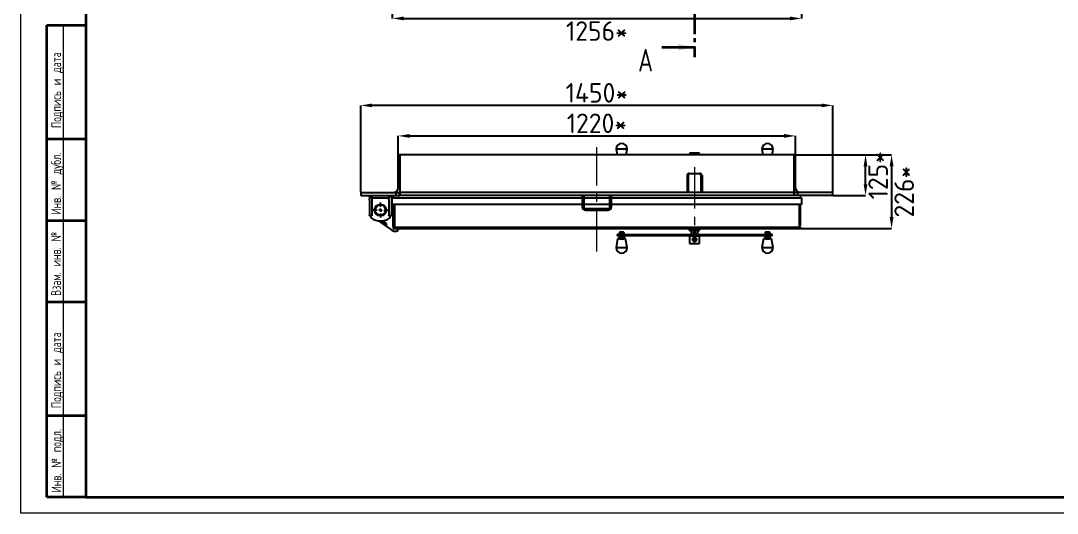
# Model space of a CAD drawing. Header units: millimetres. Extents: x 0 to 594, y 0 to 420.
# Drawn here: x 0 to 318.3, y 0 to 151.3 of the extents above; entities that cross this region are included whole.
import ezdxf

# ---------------------------------------------------------------- set-up
doc = ezdxf.new("R2010")
doc.units = ezdxf.units.MM
doc.header["$PDSIZE"] = -1
doc.linetypes.add('CENTER', pattern=[10.16, 6.35, -1.27, 1.27, -1.27])
doc.linetypes.add('CENTERX2', pattern=[20.32, 12.7, -2.54, 2.54, -2.54])
doc.layers.add('FORMAT', color=7, linetype='Continuous')
doc.layers.add('HIDDEN', color=30, linetype='Continuous')
doc.styles.add('GOST-2.304_Type-B', font='')
doc.styles.add('SLDTEXTSTYLE0', font='TXT', dxfattribs={"width": 0.7, "bigfont": 'bigfont'})
doc.styles.add('SLDTEXTSTYLE1', font='TXT', dxfattribs={"width": 0.7})
doc.styles.get('GOST-2.304_Type-B').set_extended_font_data('GOST Common')
doc.dimstyles.new('SLDDIMSTYLE0', dxfattribs={"dimtxt": 3.5, "dimasz": 3.5, "dimexe": 0, "dimexo": 0.0625, "dimgap": 0.875, "dimtad": 2, "dimdec": 1, "dimlfac": 10, "dimrnd": 1e-09, "dimzin": 12, "dimdsep": 46, "dimtxsty": 'SLDTEXTSTYLE1', "dimsah": 1, "dimcen": 0.09, "dimadec": 0, "dimazin": 3, "dimtfac": 1, "dimtdec": 1, "dimtofl": 0, "dimtmove": 0, "dimatfit": 3, "dimfxl": 1, "dimfrac": 2, "dimtolj": 1, "dimtzin": 12, "dimarcsym": 0})

# ---------------------------------------------------------------- blocks, each defined once
blk = doc.blocks.new('_D_1')
at = {"layer": 'Defpoints', "color": 0, "transparency": 16777216}
for p in [(114.1, 168.98), (239.7, 168.98), (239.7, 152.03)]:
    blk.add_point(p, dxfattribs=at)
at = {"layer": 'FORMAT', "color": 0, "lineweight": -2, "transparency": 16777216}
for p, q in [((114.1, 168.92), (114.1, 152.03)), ((239.7, 168.92), (239.7, 152.03)), ((117.6, 152.03), (236.2, 152.03))]:
    blk.add_line(p, q, dxfattribs=at)
at = {"layer": 'FORMAT', "color": 0, "transparency": 16777216}
for points in [[(117.6, 152.62), (117.6, 151.45), (114.1, 152.03)], [(236.2, 152.62), (236.2, 151.45), (239.7, 152.03)]]:
    blk.add_solid(points, dxfattribs=at)
at = {"layer": 'FORMAT', "color": 0, "transparency": 16777216, "insert": (176.9, 151.16), "char_height": 6, "attachment_point": 2, "style": 'GOST-2.304_Type-B'}
blk.add_mtext('\\A1;1256*', dxfattribs=at)
blk = doc.blocks.new('_D_8')
at = {"layer": 'Defpoints', "color": 0, "transparency": 16777216}
for p in [(237.4, 110.1), (259.4, 110.1), (249.4, 97.6)]:
    blk.add_point(p, dxfattribs=at)
at = {"layer": 'FORMAT', "color": 0, "lineweight": -2, "transparency": 16777216}
for p, q in [((237.46, 110.1), (259.4, 110.1)), ((259.4, 101.1), (259.4, 106.6)), ((249.46, 97.6), (259.4, 97.6))]:
    blk.add_line(p, q, dxfattribs=at)
at = {"layer": 'FORMAT', "color": 0, "transparency": 16777216}
for points in [[(258.82, 106.6), (259.98, 106.6), (259.4, 110.1)], [(258.82, 101.1), (259.98, 101.1), (259.4, 97.6)]]:
    blk.add_solid(points, dxfattribs=at)
at = {"layer": 'FORMAT', "color": 0, "transparency": 16777216, "insert": (260.27, 103.85), "char_height": 6, "attachment_point": 2, "rotation": 90, "style": 'GOST-2.304_Type-B'}
blk.add_mtext('\\A1;125*', dxfattribs=at)
blk = doc.blocks.new('_D_9')
at = {"layer": 'Defpoints', "color": 0, "transparency": 16777216}
for p in [(237.4, 110.1), (239.4, 87.5), (267.4, 87.5)]:
    blk.add_point(p, dxfattribs=at)
at = {"layer": 'FORMAT', "color": 0, "lineweight": -2, "transparency": 16777216}
for p, q in [((237.46, 110.1), (267.4, 110.1)), ((267.4, 106.6), (267.4, 91)), ((239.46, 87.5), (267.4, 87.5))]:
    blk.add_line(p, q, dxfattribs=at)
at = {"layer": 'FORMAT', "color": 0, "transparency": 16777216}
for points in [[(266.82, 106.6), (267.98, 106.6), (267.4, 110.1)], [(266.82, 91), (267.98, 91), (267.4, 87.5)]]:
    blk.add_solid(points, dxfattribs=at)
at = {"layer": 'FORMAT', "color": 0, "transparency": 16777216, "insert": (268.27, 98.8), "char_height": 6, "attachment_point": 2, "rotation": 90, "style": 'GOST-2.304_Type-B'}
blk.add_mtext('\\A1;226*', dxfattribs=at)
blk = doc.blocks.new('_D_11')
at = {"layer": 'Defpoints', "color": 0, "transparency": 16777216}
for p in [(104.4, 125.31), (104.4, 98.6), (249.4, 98.6)]:
    blk.add_point(p, dxfattribs=at)
at = {"layer": 'FORMAT', "color": 0, "lineweight": -2, "transparency": 16777216}
for p, q in [((104.4, 98.67), (104.4, 125.31)), ((245.9, 125.31), (107.9, 125.31)), ((249.4, 98.67), (249.4, 125.31))]:
    blk.add_line(p, q, dxfattribs=at)
at = {"layer": 'FORMAT', "color": 0, "transparency": 16777216}
for points in [[(107.9, 125.89), (107.9, 124.73), (104.4, 125.31)], [(245.9, 125.89), (245.9, 124.73), (249.4, 125.31)]]:
    blk.add_solid(points, dxfattribs=at)
at = {"layer": 'FORMAT', "color": 0, "transparency": 16777216, "insert": (176.9, 132.18), "char_height": 6, "attachment_point": 2, "style": 'GOST-2.304_Type-B'}
blk.add_mtext('\\A1;1450*', dxfattribs=at)
blk = doc.blocks.new('SW_CENTERMARKSYMBOL_1')
at = {"layer": 'FORMAT', "color": 0}
for p, q in [((-1, 0), (-2.3, 0)), ((0, 0), (-0.5, 0)), ((0, 1), (0, 2.3)), ((0, 0), (0, 0.5)), ((0, 0), (0, -0.5)), ((0, 0), (0.5, 0)), ((1, 0), (2.3, 0)), ((0, -1), (0, -2.3))]:
    blk.add_line(p, q, dxfattribs=at)
blk = doc.blocks.new('*D57')
at = {"layer": 'Defpoints', "color": 0, "transparency": 16777216}
for p in [(237.9, 115.94), (115.9, 106.78), (237.9, 106.78)]:
    blk.add_point(p, dxfattribs=at)
at = {"layer": 'FORMAT', "color": 0, "lineweight": -2, "transparency": 16777216}
for p, q in [((115.9, 106.85), (115.9, 115.94)), ((119.4, 115.94), (234.4, 115.94)), ((237.9, 106.85), (237.9, 115.94))]:
    blk.add_line(p, q, dxfattribs=at)
at = {"layer": 'FORMAT', "color": 0, "transparency": 16777216}
for points in [[(119.4, 116.52), (119.4, 115.36), (115.9, 115.94)], [(234.4, 116.52), (234.4, 115.36), (237.9, 115.94)]]:
    blk.add_solid(points, dxfattribs=at)
at = {"layer": 'FORMAT', "color": 0, "transparency": 16777216, "insert": (176.9, 119.82), "char_height": 6, "width": 7.7583, "attachment_point": 5, "style": 'GOST-2.304_Type-B'}
blk.add_mtext('\\A1;1220*', dxfattribs=at)

msp = doc.modelspace()

# ---------------------------------------------------------------- linework, layer by layer
at = {"color": 7, "linetype": 'Continuous', "lineweight": 35}
for p, q in [((20, 415), (20, 5)), ((8, 5), (8, 150)), ((8, 150), (20, 150)), ((196.899, 143.172), (206.899, 143.172)), ((8, 115), (20, 115)), ((8, 90), (20, 90)), ((8, 65), (20, 65)), ((8, 30), (20, 30)), ((20, 5), (8, 5)), ((20, 5), (589, 5))]:
    msp.add_line(p, q, dxfattribs=at)
at = {"color": 7, "linetype": 'CENTER', "lineweight": 35}
msp.add_line((206.899, 397.437), (206.899, 140.172), dxfattribs=at)
at = {"color": 7, "linetype": 'Continuous', "lineweight": 18}
msp.add_line((13, 150), (13, 5), dxfattribs=at)
at = {"color": 7, "linetype": 'Continuous', "lineweight": 25}
for p, q in [((182.799, 111.895), (183.104, 110.105)), ((185.483, 111.895), (182.799, 111.895)), ((186.199, 111.895), (185.483, 111.895)), ((185.894, 110.105), (186.199, 111.895)), ((227.599, 111.895), (227.904, 110.105)), ((230.305, 111.895), (227.599, 111.895)), ((230.999, 111.895), (230.305, 111.895)), ((230.694, 110.105), (230.999, 111.895)), ((115.899, 100.005), (115.899, 109.645)), ((116.359, 110.105), (116.399, 110.105)), ((237.399, 110.105), (116.399, 110.105)), ((116.399, 110.105), (116.399, 109.645)), ((116.399, 109.645), (116.399, 100.005)), ((205.429, 110.655), (205.349, 110.575)), ((205.349, 110.575), (205.349, 110.105)), ((206.896, 110.575), (205.349, 110.575)), ((208.369, 110.655), (205.429, 110.655)), ((208.449, 110.575), (206.896, 110.575)), ((208.449, 110.575), (208.369, 110.655)), ((208.449, 110.105), (208.449, 110.575)), ((237.439, 110.105), (237.399, 110.105)), ((237.399, 110.105), (237.399, 109.645)), ((237.399, 109.645), (237.399, 100.005)), ((237.899, 100.005), (237.899, 109.645)), ((204.599, 103.805), (204.899, 103.805)), ((204.599, 103.805), (204.599, 98.605)), ((204.899, 103.805), (204.899, 98.605)), ((204.97, 102.334), (204.899, 102.246)), ((204.899, 102.205), (204.97, 102.295)), ((204.97, 103.805), (204.97, 98.605)), ((205.249, 104.405), (205.199, 104.405)), ((205.249, 104.405), (208.549, 104.405)), ((208.599, 104.405), (208.549, 104.405)), ((208.828, 103.805), (208.828, 98.605)), ((208.899, 102.246), (208.828, 102.334)), ((208.899, 102.031), (208.828, 102.132)), ((209.199, 103.805), (208.899, 103.805)), ((208.899, 103.805), (208.899, 98.605)), ((209.199, 103.805), (209.199, 98.605)), ((116.399, 100.005), (116.399, 98.605)), ((237.399, 100.005), (237.399, 98.605)), ((104.399, 98.605), (104.399, 97.605)), ((104.399, 98.605), (115.199, 98.605)), ((104.399, 97.605), (115.199, 97.605)), ((107.049, 97.205), (107.049, 96.631)), ((107.849, 97.205), (107.049, 97.205)), ((107.049, 96.255), (107.049, 96.631)), ((107.049, 96.255), (107.049, 91.529)), ((107.099, 97.205), (107.099, 97.605)), ((107.849, 96.805), (107.849, 97.605)), ((107.849, 97.205), (107.849, 96.631)), ((113.049, 96.805), (107.849, 96.805)), ((107.849, 96.631), (107.849, 96.255)), ((107.849, 96.255), (107.849, 91.529)), ((113.049, 96.805), (113.049, 97.605)), ((113.049, 97.205), (113.049, 96.631)), ((113.849, 97.205), (113.049, 97.205)), ((113.049, 96.255), (113.049, 96.631)), ((113.049, 96.255), (113.049, 91.529)), ((113.799, 97.205), (113.799, 97.605)), ((113.849, 97.205), (113.849, 96.631)), ((113.849, 96.631), (113.849, 96.255)), ((113.849, 96.255), (113.849, 91.529)), ((113.999, 96.205), (113.849, 96.205)), ((113.999, 94.905), (113.999, 96.205)), ((114.099, 94.905), (114.099, 96.905)), ((114.099, 96.905), (172.399, 96.905)), ((114.399, 96.905), (114.399, 97.605)), ((115.199, 98.605), (115.199, 97.605)), ((115.199, 98.605), (116.199, 98.605)), ((115.199, 97.605), (116.199, 97.605)), ((116.199, 98.605), (116.199, 97.605)), ((116.199, 98.605), (116.399, 98.605)), ((116.199, 97.605), (116.399, 97.605)), ((237.399, 98.605), (116.399, 98.605)), ((116.399, 98.605), (116.399, 98.145)), ((116.399, 98.145), (116.399, 97.605)), ((237.399, 97.605), (116.399, 97.605)), ((172.399, 97.605), (172.399, 94.105)), ((172.899, 97.605), (172.399, 97.605)), ((172.899, 97.605), (172.899, 94.105)), ((172.899, 96.905), (180.899, 96.905)), ((181.399, 97.605), (180.899, 97.605)), ((180.899, 94.105), (180.899, 97.605)), ((181.399, 94.105), (181.399, 97.605)), ((181.399, 96.905), (239.699, 96.905)), ((237.599, 98.605), (237.399, 98.605)), ((237.399, 98.605), (237.399, 98.145)), ((237.399, 98.145), (237.399, 97.605)), ((237.599, 97.605), (237.399, 97.605)), ((237.599, 97.605), (237.599, 98.605)), ((238.599, 98.605), (237.599, 98.605)), ((238.599, 97.605), (237.599, 97.605)), ((238.599, 97.605), (238.599, 98.605)), ((249.399, 98.605), (238.599, 98.605)), ((249.399, 97.605), (238.599, 97.605)), ((239.399, 96.905), (239.399, 97.605)), ((239.699, 96.905), (239.699, 94.905)), ((249.399, 97.605), (249.399, 98.605)), ((114.099, 94.905), (113.999, 94.905)), ((172.399, 94.905), (114.099, 94.905)), ((114.399, 88.655), (114.399, 94.905)), ((114.799, 94.905), (114.799, 88.655)), ((180.899, 94.905), (172.899, 94.905)), ((173.399, 93.605), (180.399, 93.605)), ((173.399, 93.105), (180.399, 93.105)), ((239.699, 94.905), (181.399, 94.905)), ((238.999, 94.905), (238.999, 88.655)), ((239.399, 88.655), (239.399, 94.905)), ((107.049, 91.405), (107.049, 91.529)), ((107.849, 91.405), (107.049, 91.405)), ((107.449, 91.405), (107.449, 91.063)), ((107.849, 91.529), (107.849, 91.405)), ((109.867, 89.839), (113.93, 86.994)), ((110.546, 89.806), (110.539, 89.796)), ((110.539, 89.796), (112.218, 88.62)), ((110.565, 89.79), (110.544, 89.804)), ((110.565, 89.79), (110.577, 89.806)), ((112.203, 88.643), (110.565, 89.79)), ((112.433, 88.97), (111.167, 89.857)), ((112.459, 88.964), (111.181, 89.859)), ((113.049, 91.405), (113.049, 91.529)), ((113.849, 91.405), (113.049, 91.405)), ((113.449, 91.063), (113.449, 91.405)), ((113.849, 91.529), (113.849, 91.405)), ((112.203, 88.643), (112.433, 88.97)), ((112.224, 88.628), (112.203, 88.643)), ((112.218, 88.62), (112.459, 88.964)), ((112.453, 88.956), (112.433, 88.97)), ((114.399, 88.105), (114.399, 88.655)), ((114.399, 87.905), (114.399, 87.505)), ((114.399, 87.905), (114.899, 87.905)), ((114.399, 87.505), (114.899, 87.505)), ((114.799, 88.655), (114.799, 87.991)), ((114.848, 86.705), (115.399, 86.705)), ((114.899, 87.905), (238.899, 87.905)), ((114.899, 87.505), (238.899, 87.505)), ((115.899, 87.205), (115.899, 87.505)), ((183.807, 86.249), (183.807, 85.815)), ((183.914, 86.345), (183.842, 86.303)), ((183.902, 86.249), (183.902, 85.815)), ((185.084, 86.345), (183.914, 86.345)), ((184.594, 86.249), (184.594, 85.815)), ((185.157, 86.303), (185.084, 86.345)), ((185.192, 86.249), (185.192, 85.815)), ((205.398, 86.905), (205.398, 87.505)), ((205.398, 86.905), (206.511, 86.905)), ((205.849, 86.905), (205.849, 85.655)), ((206.511, 86.905), (206.511, 87.505)), ((206.511, 86.905), (208.013, 86.905)), ((207.949, 85.655), (207.949, 86.905)), ((208.013, 86.905), (208.013, 87.505)), ((208.013, 86.905), (208.401, 86.905)), ((208.401, 86.905), (208.401, 87.505)), ((228.574, 86.249), (228.574, 85.815)), ((228.714, 86.345), (228.626, 86.294)), ((229.864, 86.345), (228.714, 86.345)), ((228.767, 86.249), (228.767, 85.815)), ((229.492, 86.249), (229.492, 85.815)), ((229.884, 86.345), (229.864, 86.345)), ((229.972, 86.294), (229.884, 86.345)), ((230.024, 86.249), (230.024, 85.815)), ((238.899, 87.905), (239.399, 87.905)), ((238.899, 87.505), (239.399, 87.505)), ((238.999, 88.655), (238.999, 87.991)), ((239.399, 87.905), (239.399, 87.505)), ((183.259, 84.315), (182.799, 81.615)), ((183.099, 85.655), (183.099, 85.255)), ((184.402, 85.655), (183.099, 85.655)), ((184.402, 85.255), (183.099, 85.255)), ((185.739, 84.315), (183.259, 84.315)), ((183.699, 85.815), (183.699, 85.655)), ((183.941, 85.815), (183.699, 85.815)), ((183.699, 85.255), (183.699, 85.095)), ((183.699, 85.095), (185.266, 85.095)), ((183.775, 84.918), (183.75, 84.909)), ((183.75, 84.909), (183.75, 84.42)), ((183.75, 84.42), (183.775, 84.408)), ((183.914, 85.005), (183.773, 84.923)), ((183.773, 84.406), (183.914, 84.325)), ((185.084, 85.005), (183.914, 85.005)), ((183.914, 84.325), (184.238, 84.325)), ((185.299, 85.815), (183.941, 85.815)), ((184.099, 85.095), (184.099, 85.005)), ((184.099, 84.325), (184.099, 84.315)), ((184.164, 84.42), (184.164, 84.909)), ((184.238, 84.325), (185.084, 84.325)), ((184.402, 85.655), (206.914, 85.655)), ((206.914, 85.255), (184.402, 85.255)), ((184.899, 85.005), (184.899, 85.095)), ((184.899, 84.315), (184.899, 84.325)), ((184.913, 84.909), (184.913, 84.42)), ((185.226, 84.923), (185.084, 85.005)), ((185.084, 84.325), (185.226, 84.406)), ((185.248, 84.909), (185.248, 84.42)), ((185.266, 85.095), (185.299, 85.095)), ((185.299, 85.655), (185.299, 85.815)), ((185.299, 85.095), (185.299, 85.255)), ((186.199, 81.615), (185.739, 84.315)), ((205.429, 85.255), (205.349, 85.175)), ((205.349, 85.175), (205.349, 82.935)), ((206.917, 85.175), (205.349, 85.175)), ((205.349, 82.935), (205.429, 82.855)), ((205.349, 82.935), (206.917, 82.935)), ((205.429, 82.855), (208.369, 82.855)), ((206.342, 84.105), (206.347, 84.105)), ((207.213, 84.605), (206.635, 84.605)), ((206.635, 83.605), (207.213, 83.605)), ((206.914, 85.655), (206.914, 85.255)), ((206.914, 85.655), (229.41, 85.655)), ((229.41, 85.255), (206.914, 85.255)), ((208.449, 85.175), (206.917, 85.175)), ((206.919, 84.705), (206.917, 84.705)), ((206.917, 83.505), (206.919, 83.505)), ((206.917, 82.935), (208.449, 82.935)), ((206.93, 84.405), (206.925, 84.405)), ((206.925, 83.805), (206.93, 83.805)), ((208.449, 85.175), (208.369, 85.255)), ((208.369, 82.855), (208.449, 82.935)), ((208.449, 82.935), (208.449, 85.175)), ((228.059, 84.315), (227.599, 81.615)), ((230.539, 84.315), (228.059, 84.315)), ((228.499, 85.815), (228.499, 85.655)), ((230.099, 85.815), (228.499, 85.815)), ((228.499, 85.255), (228.499, 85.095)), ((228.499, 85.095), (229.258, 85.095)), ((228.569, 84.909), (228.569, 84.42)), ((228.714, 85.005), (228.62, 84.951)), ((228.62, 84.379), (228.714, 84.325)), ((229.884, 85.005), (228.714, 85.005)), ((228.714, 84.325), (228.896, 84.325)), ((228.782, 84.42), (228.782, 84.909)), ((228.896, 84.325), (229.884, 84.325)), ((228.899, 85.095), (228.899, 85.005)), ((228.899, 84.325), (228.899, 84.315)), ((229.258, 85.095), (230.099, 85.095)), ((230.699, 85.655), (229.41, 85.655)), ((230.699, 85.255), (229.41, 85.255)), ((229.512, 84.909), (229.512, 84.42)), ((229.699, 85.005), (229.699, 85.095)), ((229.699, 84.315), (229.699, 84.325)), ((229.977, 84.951), (229.884, 85.005)), ((229.884, 84.325), (229.977, 84.379)), ((230.029, 84.909), (229.977, 84.95)), ((230.029, 84.42), (229.977, 84.379)), ((230.029, 84.909), (230.029, 84.42)), ((230.099, 85.655), (230.099, 85.815)), ((230.099, 85.095), (230.099, 85.255)), ((230.999, 81.615), (230.539, 84.315)), ((230.699, 85.255), (230.699, 85.655)), ((182.799, 81.615), (183.506, 81.615)), ((183.506, 81.615), (186.199, 81.615)), ((227.599, 81.615), (228.328, 81.615)), ((228.328, 81.615), (230.999, 81.615))]:
    msp.add_line(p, q, dxfattribs=at)
at = {"color": 7, "linetype": 'Continuous', "lineweight": 25, "flags": 128}
for points in [[(204.899, 102.105), (204.918, 102.377), (204.97, 102.632)], [(204.97, 102.132), (204.94, 102.091), (204.899, 102.031)], [(205.177, 104.403), (205.084, 104.352), (205.012, 104.24), (204.985, 104.153), (204.97, 104.05), (204.964, 103.932), (204.97, 103.805)], [(208.649, 104.403), (208.649, 104.403), (208.646, 104.403), (208.638, 104.403), (208.625, 104.404), (208.61, 104.405), (208.599, 104.405)], [(208.828, 103.805), (208.831, 103.941), (208.825, 104.061), (208.81, 104.161), (208.786, 104.24), (208.718, 104.347), (208.665, 104.388), (208.62, 104.403)], [(208.828, 102.632), (208.88, 102.377), (208.899, 102.105)], [(208.828, 102.295), (208.886, 102.222), (208.899, 102.205)], [(114.433, 87.905), (114.411, 87.988), (114.399, 88.105)], [(183.807, 86.249), (183.832, 86.293), (183.858, 86.307), (183.902, 86.249)], [(184.594, 86.249), (184.893, 86.307), (185.192, 86.249)], [(185.192, 86.249), (185.167, 86.293), (185.155, 86.3)], [(228.574, 86.249), (228.625, 86.293), (228.678, 86.307), (228.767, 86.249)], [(228.767, 86.249), (229.13, 86.307), (229.492, 86.249)], [(230.024, 86.249), (229.973, 86.293), (229.972, 86.294)], [(206.342, 84.105), (206.497, 84.372), (206.631, 84.605)], [(206.635, 84.605), (206.481, 84.337), (206.347, 84.105)], [(206.775, 84.365), (206.873, 84.4), (206.925, 84.405)], [(207.213, 83.605), (207.368, 83.872), (207.501, 84.105)], [(228.569, 84.909), (228.625, 84.953), (228.683, 84.967), (228.782, 84.909)], [(228.569, 84.42), (228.625, 84.376), (228.683, 84.363), (228.782, 84.42)]]:
    msp.add_lwpolyline(points, dxfattribs=at)
at = {"color": 7, "linetype": 'Continuous', "lineweight": 25}
for centre, radius in [((110.449, 93.155), 1.8), ((110.449, 93.155), 1.6), ((206.911, 86.105), 0.3), ((206.919, 84.105), 0.6), ((206.925, 84.105), 0.45), ((206.93, 84.105), 0.3), ((206.931, 84.105), 0.2)]:
    msp.add_circle(centre, radius, dxfattribs=at)
for centre, radius, start, end in [((184.499, 111.895), 1.7, 360, 180), ((229.299, 111.895), 1.7, 0, 180), ((116.359, 109.645), 0.46, 90, 180), ((237.439, 109.645), 0.46, 0, 90), ((205.199, 103.805), 0.6, 94.29723, 180), ((205.174, 103.81), 0.275, 138.87157, 181.18054), ((205.199, 103.806), 0.599, 89.99478, 94.725), ((205.199, 105.004), 0.601, 267.91804, 274.7722), ((208.599, 105.003), 0.601, 265.22554, 272.04093), ((208.599, 103.805), 0.6, 360, 85.70278), ((208.629, 103.812), 0.27, 358.39753, 42.42469), ((114.499, 100.005), 1.4, 270, 0), ((205.099, 100.305), 0.2, 180, 229.72578), ((208.699, 100.305), 0.2, 310.27422, 0), ((239.299, 100.005), 1.4, 180, 270), ((173.399, 94.105), 1, 180, 270), ((173.399, 94.105), 0.5, 180, 270), ((180.399, 94.105), 0.5, 270, 0), ((180.399, 94.105), 1, 270, 0), ((107.949, 91.063), 0.5, 180, 236.25101), ((110.449, 94.805), 5, 236.25101, 303.74899), ((112.949, 91.063), 0.5, 303.74899, 0), ((114.848, 88.305), 1.6, 235, 270), ((115.149, 88.655), 0.75, 180, 242.18186), ((115.149, 88.655), 0.75, 242.18186, 270), ((115.399, 87.205), 0.5, 270, 0), ((184.248, 85.234), 1.073, 71.17835, 108.82165), ((206.887, 86.105), 0.3, 269.95242, 90.04758), ((229.758, 85.661), 0.645, 65.67737, 114.32263), ((238.649, 88.655), 0.75, 270, 297.81814), ((238.649, 88.655), 0.75, 297.81814, 0), ((183.957, 84.563), 0.403, 59.15251, 120.84749), ((183.957, 84.767), 0.403, 239.15251, 300.84749), ((184.538, 83.715), 1.251, 72.57738, 107.42262), ((184.538, 85.614), 1.251, 252.57738, 287.42262), ((185.075, 84.706), 0.259, 54.84556, 128.51971), ((185.081, 84.639), 0.276, 232.54329, 307.45671), ((206.917, 84.105), 0.6, 90.00293, 269.99707), ((288.584, 131.25), 94.797, 209.82385, 210.1728), ((124.328, 36.421), 94.873, 29.82399, 30.17266), ((206.925, 84.105), 0.3, 120.00162, 269.99645), ((125.194, 36.921), 94.873, 29.82399, 30.17266), ((229.147, 83.778), 1.189, 72.1254, 107.87461), ((229.147, 85.552), 1.189, 252.12539, 287.87461), ((229.77, 84.355), 0.611, 65.00899, 114.99101), ((229.77, 84.974), 0.611, 245.00899, 294.99101), ((184.499, 81.615), 1.7, 180, 0), ((229.299, 81.615), 1.7, 180, 0)]:
    msp.add_arc(centre, radius, start, end, dxfattribs=at)
at = {"color": 7, "linetype": 'Continuous', "lineweight": 35}
msp.add_solid([(206.899, 143.172), (201.899, 144.172), (201.899, 142.172)], dxfattribs=at)
at = {"layer": 'FORMAT', "linetype": 'CENTERX2', "lineweight": 18}
for p, q in [((176.899, 80.428), (176.899, 112.45)), ((206.899, 106.325), (206.899, 82.885))]:
    msp.add_line(p, q, dxfattribs=at)
at = {"layer": 'HIDDEN', "color": 1, "lineweight": 18}
for p, q in [((0, 0), (0, 420)), ((594, 0), (0, 0))]:
    msp.add_line(p, q, dxfattribs=at)

# ---------------------------------------------------------------- block references
at = {"layer": 'FORMAT'}
msp.add_blockref('SW_CENTERMARKSYMBOL_1', (110.449, 93.155), dxfattribs=at)

# ---------------------------------------------------------------- texts
at = {"color": 7, "linetype": 'Continuous', "lineweight": 0, "char_height": 3, "attachment_point": 1, "rotation": 90, "style": 'SLDTEXTSTYLE0'}
for s, insert in [('Подпись и дата', (9.403, 118.347)), ('Инв. № дубл.', (9.384, 91.754)), ('Взам. инв. №', (9.342, 66.804)), ('Подпись и дата', (9.398, 32.301)), ('Инв. № подл.', (9.455, 6.408))]:
    msp.add_mtext(s, dxfattribs=dict(at, insert=insert))
at = {"color": 7, "linetype": 'Continuous', "insert": (189.57, 142.712), "char_height": 7, "attachment_point": 1, "style": 'SLDTEXTSTYLE0'}
msp.add_mtext('А', dxfattribs=at)

# ---------------------------------------------------------------- dimensions: what is measured, and where the dimension line sits
at = {"layer": 'FORMAT'}
for base, p1, p2, angle, picture, middle in [((239.699, 152.034), (114.099, 168.985), (239.699, 168.985), 0, '_D_1', (176.899, 152.034)), ((259.399, 110.105), (249.399, 97.605), (237.399, 110.105), 90, '_D_8', (259.399, 103.855)), ((267.399, 87.505), (237.399, 110.105), (239.399, 87.505), 90, '_D_9', (267.399, 98.805))]:
    dim = msp.add_linear_dim(base=base, p1=p1, p2=p2, angle=angle, text='<>*', dimstyle='SLDDIMSTYLE0', override={"dimtxt": 6, "dimtxsty": 'GOST-2.304_Type-B'}, dxfattribs=at)
    dim.commit()
    dim.dimension.update_dxf_attribs({"geometry": picture, "text_midpoint": middle, "dimtype": 160})
dim = msp.add_linear_dim(base=(104.399, 125.309), p1=(249.399, 98.605), p2=(104.399, 98.605), text='<>*', dimstyle='SLDDIMSTYLE0', override={"dimtxt": 6, "dimtxsty": 'GOST-2.304_Type-B'}, dxfattribs=at)
dim.commit()
dim.dimension.update_dxf_attribs({"geometry": '_D_11', "text_midpoint": (176.899, 125.309), "dimtype": 160})
dim = msp.add_linear_dim(base=(237.899, 115.942), p1=(115.899, 106.783), p2=(237.899, 106.783), text='<>*', dimstyle='SLDDIMSTYLE0', override={"dimtxt": 6, "dimtxsty": 'GOST-2.304_Type-B'}, dxfattribs=at)
dim.commit()
dim.dimension.update_dxf_attribs({"geometry": '*D57', "text_midpoint": (176.899, 119.817)})

doc.saveas('drawing.dxf')
